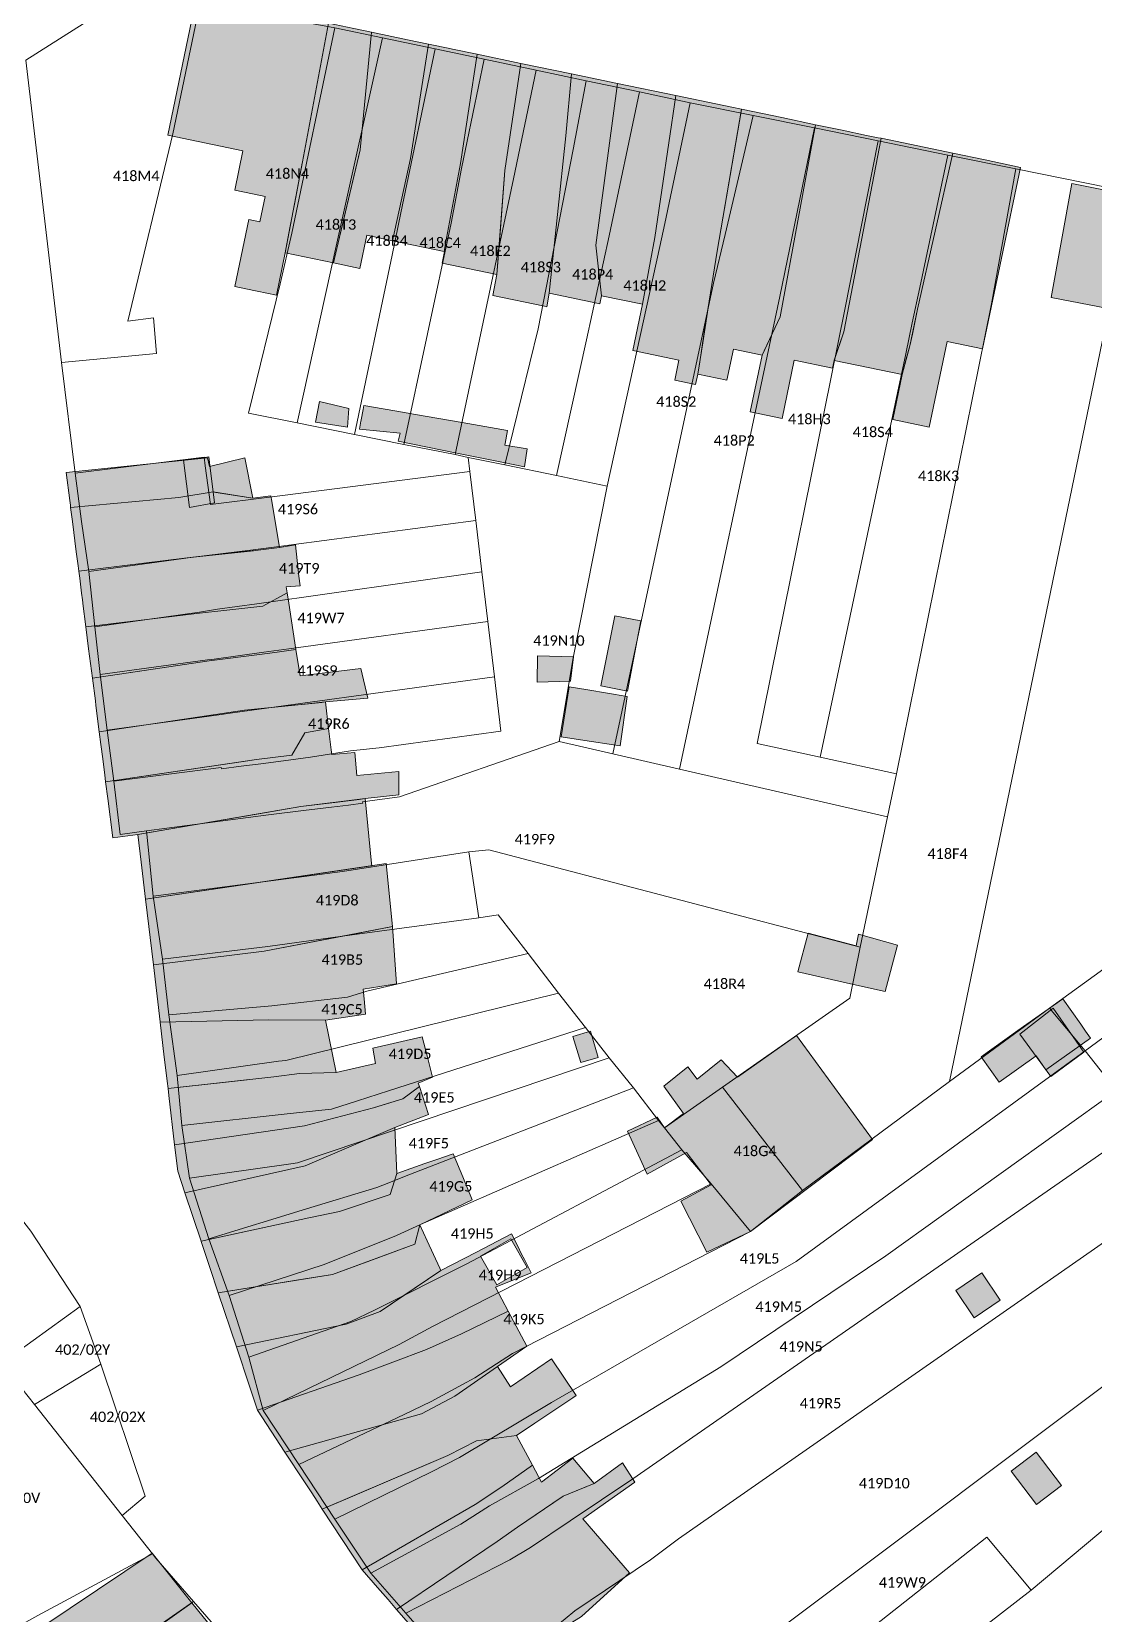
# Model space of a CAD drawing. Header units: metres. Extents: x 113120 to 240396, y 120329 to 242116.
# Drawn here: x 120415.9 to 120497.9, y 121474.9 to 121596.9 of the extents above; entities that cross this region are included whole.
import ezdxf

# ---------------------------------------------------------------- set-up
doc = ezdxf.new("R2010")
doc.units = ezdxf.units.M
doc.header["$LTSCALE"] = 3
for name, color, linetype, lineweight in [('Bpn_CaPa', 78, 'Continuous', 0), ('Bpn_ReBu', 4, 'Continuous', 0), ('Bpt_CaNu', 7, 'Continuous', 0), ('Hachure bâtiment', 11, 'Continuous', 0)]:
    doc.layers.add(name, color=color, linetype=linetype, lineweight=lineweight)
doc.styles.add('Legend', font='')
doc.styles.get('Legend').set_extended_font_data('Calibri')

msp = doc.modelspace()

# ---------------------------------------------------------------- hatches: boundary and pattern name
at = {"layer": 'Hachure bâtiment'}
h = msp.add_hatch(color=256, dxfattribs=at)
h.dxf.hatch_style = 1
h.paths.add_polyline_path([(120434.81, 121576.62), (120433.33, 121576.93), (120432.46, 121577.11), (120431.6, 121577.29), (120432.68, 121582.46), (120433.54, 121582.28), (120433.95, 121584.23), (120433.09, 121584.41), (120432.96, 121584.43), (120431.6, 121584.72), (120432.23, 121587.75), (120426.43, 121588.95), (120428.7, 121599.89), (120432.25, 121599.15), (120434.49, 121598.58), (120434.94, 121598.47), (120435.96, 121598.21), (120436.62, 121598.04), (120436.82, 121598), (120438.83, 121597.58), (120436.82, 121586.9), (120436.8, 121586.8), (120436.22, 121583.75), (120435.85, 121581.8), (120435.49, 121579.88)])
h = msp.add_hatch(color=256, dxfattribs=at)
h.dxf.hatch_style = 1
h.paths.add_polyline_path([(120439.22, 121579.1), (120435.49, 121579.88), (120436.82, 121586.9), (120438.83, 121597.58), (120440.79, 121597.17), (120442.14, 121596.89), (120441.27, 121587.82), (120439.56, 121580.64)])
h = msp.add_hatch(color=256, dxfattribs=at)
h.dxf.hatch_style = 1
h.paths.add_polyline_path([(120441.77, 121581.23), (120441.24, 121578.68), (120439.22, 121579.1), (120439.56, 121580.64), (120439.8, 121581.64), (120441.27, 121587.82), (120442.14, 121596.89), (120444.92, 121596.31), (120446.53, 121595.98), (120445.14, 121587.16), (120443.77, 121580.81)])
h = msp.add_hatch(color=256, dxfattribs=at)
h.dxf.hatch_style = 1
h.paths.add_polyline_path([(120447.75, 121579.98), (120443.77, 121580.81), (120445.14, 121587.16), (120446.53, 121595.98), (120448.19, 121595.63), (120448.38, 121595.59), (120450.28, 121595.2), (120449.01, 121586.77), (120447.93, 121581.02)])
h = msp.add_hatch(color=256, dxfattribs=at)
h.dxf.hatch_style = 1
h.paths.add_polyline_path([(120451.81, 121578.2), (120447.59, 121579.08), (120447.78, 121579.98), (120447.75, 121579.98), (120447.93, 121581.02), (120449.01, 121586.77), (120450.28, 121595.2), (120453.65, 121594.49), (120452.43, 121586.22)])
h = msp.add_hatch(color=256, dxfattribs=at)
h.dxf.hatch_style = 1
h.paths.add_polyline_path([(120455.47, 121575.75), (120451.5, 121576.58), (120451.81, 121578.2), (120452, 121580.72), (120452.43, 121586.22), (120453.65, 121594.49), (120457.57, 121593.68), (120457.12, 121588.9), (120455.83, 121576.76), (120455.65, 121575.71)])
h = msp.add_hatch(color=256, dxfattribs=at)
h.dxf.hatch_style = 1
h.paths.add_polyline_path([(120459.87, 121576.56), (120459.74, 121575.94), (120459.65, 121575.96), (120455.83, 121576.76), (120457.12, 121588.9), (120457.57, 121593.68), (120461.11, 121592.94), (120459.45, 121580.48)])
h = msp.add_hatch(color=256, dxfattribs=at)
h.dxf.hatch_style = 1
h.paths.add_polyline_path([(120459.87, 121576.56), (120459.45, 121580.48), (120461.11, 121592.94), (120465.6, 121592.01), (120463.98, 121581.07), (120463.65, 121579.27), (120463.04, 121575.91)])
h = msp.add_hatch(color=256, dxfattribs=at)
h.dxf.hatch_style = 1
h.paths.add_polyline_path([(120469.92, 121591.11), (120470.67, 121590.95), (120468.79, 121580.01), (120468.17, 121576.15), (120467.8, 121573.76), (120467.42, 121571.28), (120467.31, 121570.53), (120467.13, 121569.73), (120465.53, 121570.06), (120465.85, 121571.61), (120462.3, 121572.35), (120463.04, 121575.91), (120463.65, 121579.27), (120463.98, 121581.07), (120465.6, 121592.01)])
h = msp.add_hatch(color=256, dxfattribs=at)
h.dxf.hatch_style = 1
h.paths.add_polyline_path([(120476.38, 121589.76), (120473.66, 121574.95), (120472.26, 121571.99), (120470.05, 121572.45), (120469.55, 121570.06), (120467.31, 121570.53), (120467.68, 121572.94), (120468.17, 121576.15), (120468.79, 121580.01), (120470.67, 121590.94), (120470.67, 121590.95), (120473.77, 121590.31)])
h = msp.add_hatch(color=256, dxfattribs=at)
h.dxf.hatch_style = 1
h.paths.add_polyline_path([(120472.42, 121572.33), (120473.66, 121574.95), (120476.38, 121589.76), (120478.43, 121589.34), (120480.32, 121588.94), (120481.2, 121588.76), (120481.45, 121588.71), (120478.57, 121573.79), (120477.81, 121571.6), (120477.81, 121571.58), (120477.68, 121570.99), (120474.74, 121571.61), (120473.8, 121567.09), (120471.35, 121567.6), (120472.26, 121571.99), (120472.32, 121572.11)])
h = msp.add_hatch(color=256, dxfattribs=at)
h.dxf.hatch_style = 1
h.paths.add_polyline_path([(120483.05, 121570.49), (120477.81, 121571.58), (120478.57, 121573.79), (120481.45, 121588.71), (120486.96, 121587.56), (120484.25, 121575.54), (120483.66, 121572.71)])
h = msp.add_hatch(color=256, dxfattribs=at)
h.dxf.hatch_style = 1
h.paths.add_polyline_path([(120489.45, 121587.04), (120492.18, 121586.47), (120489.26, 121572.48), (120486.53, 121573.04), (120485.15, 121566.44), (120482.33, 121567.03), (120483.05, 121570.49), (120483.38, 121571.69), (120483.66, 121572.71), (120483.85, 121573.6), (120484.25, 121575.52), (120484.25, 121575.54), (120486.96, 121587.56)])
h = msp.add_hatch(color=256, dxfattribs=at)
h.dxf.hatch_style = 1
h.paths.add_polyline_path([(120500.77, 121584.3), (120498.94, 121575.58), (120494.54, 121576.43), (120496.14, 121585.22)])
h = msp.add_hatch(color=256, dxfattribs=at)
h.dxf.hatch_style = 1
h.paths.add_polyline_path([(120440.4, 121567.88), (120440.3, 121566.42), (120437.82, 121566.82), (120438.12, 121568.42)])
h = msp.add_hatch(color=256, dxfattribs=at)
h.dxf.hatch_style = 1
h.paths.add_polyline_path([(120452.19, 121563.73), (120451.29, 121563.91), (120448.72, 121564.43), (120444.2, 121565.34), (120444.34, 121565.97), (120441.22, 121566.28), (120441.33, 121566.9), (120441.34, 121566.96), (120441.35, 121566.99), (120441.49, 121567.8), (120441.54, 121568.09), (120444.69, 121567.55), (120445.39, 121567.42), (120449.12, 121566.78), (120452.62, 121566.18), (120452.44, 121565.17), (120452.42, 121565.05), (120454.15, 121564.76), (120453.93, 121563.38), (120453.19, 121563.53)])
h = msp.add_hatch(color=256, dxfattribs=at)
h.dxf.hatch_style = 1
h.paths.add_polyline_path([(120429.66, 121563.4), (120432.37, 121564.06), (120432.99, 121560.94), (120430.15, 121561.39), (120429.92, 121561.43), (120427.28, 121561.01), (120418.94, 121560.23), (120418.92, 121560.42), (120418.87, 121560.78), (120418.6, 121562.94), (120429.5, 121564.06)])
h = msp.add_hatch(color=256, dxfattribs=at)
h.dxf.hatch_style = 1
h.paths.add_polyline_path([(120429.64, 121563.7), (120430.04, 121560.6), (120428.1, 121560.24), (120427.64, 121563.88), (120429.27, 121564.09), (120429.61, 121564.14)])
h = msp.add_hatch(color=256, dxfattribs=at)
h.dxf.hatch_style = 1
h.paths.add_polyline_path([(120432.99, 121560.94), (120434.38, 121561.12), (120434.45, 121560.71), (120435.05, 121557.14), (120433.2, 121556.92), (120433.05, 121556.9), (120427.94, 121556.36), (120419.57, 121555.31), (120419.52, 121555.74), (120419.38, 121556.81), (120419.08, 121559.14), (120418.94, 121560.23), (120427.28, 121561.01), (120429.92, 121561.43)])
h = msp.add_hatch(color=256, dxfattribs=at)
h.dxf.hatch_style = 1
h.paths.add_polyline_path([(120436.55, 121554.93), (120436.63, 121554.19), (120435.56, 121554.12), (120435.63, 121553.65), (120433.75, 121552.62), (120430.76, 121552.29), (120428.88, 121552.08), (120420.12, 121551.02), (120419.89, 121552.84), (120419.88, 121552.88), (120419.85, 121553.12), (120419.79, 121553.62), (120419.64, 121554.78), (120419.57, 121555.31), (120427.94, 121556.36), (120429.91, 121556.57), (120433.2, 121556.92), (120435.05, 121557.14), (120436.28, 121557.34)])
h = msp.add_hatch(color=256, dxfattribs=at)
h.dxf.hatch_style = 1
h.paths.add_polyline_path([(120433.75, 121552.62), (120435.63, 121553.65), (120435.76, 121552.86), (120436.31, 121549.29), (120434.68, 121549.04), (120433.5, 121548.89), (120429.62, 121548.4), (120424.6, 121547.65), (120420.62, 121547.06), (120420.33, 121549.33), (120420.12, 121551.02), (120428.88, 121552.08), (120430.76, 121552.29)])
h = msp.add_hatch(color=256, dxfattribs=at)
h.dxf.hatch_style = 1
h.paths.add_polyline_path([(120462.92, 121551.48), (120461.87, 121546.07), (120459.82, 121546.47), (120460.9, 121551.88)])
h = msp.add_hatch(color=256, dxfattribs=at)
h.dxf.hatch_style = 1
h.paths.add_polyline_path([(120420.62, 121547.06), (120429.62, 121548.4), (120433.5, 121548.89), (120434.68, 121549.04), (120436.31, 121549.29), (120436.63, 121547.24), (120441.33, 121547.82), (120441.85, 121545.52), (120438.59, 121545.23), (120436.97, 121545.06), (120432.34, 121544.6), (120421.15, 121542.92), (120420.89, 121544.97), (120420.85, 121545.31)])
h = msp.add_hatch(color=256, dxfattribs=at)
h.dxf.hatch_style = 1
h.paths.add_polyline_path([(120457.72, 121548.72), (120457.49, 121546.83), (120454.92, 121546.77), (120454.94, 121548.78)])
h = msp.add_hatch(color=256, dxfattribs=at)
h.dxf.hatch_style = 1
h.paths.add_polyline_path([(120461.31, 121541.86), (120458.25, 121542.31), (120456.76, 121542.53), (120457.39, 121546.39), (120458.81, 121546.16), (120461.86, 121545.66)])
h = msp.add_hatch(color=256, dxfattribs=at)
h.dxf.hatch_style = 1
h.paths.add_polyline_path([(120438.59, 121545.23), (120438.83, 121543.18), (120436.99, 121542.86), (120436, 121541.12), (120433.27, 121540.79), (120421.64, 121539.06), (120421.57, 121539.6), (120421.5, 121540.21), (120421.42, 121540.85), (120421.27, 121541.96), (120421.15, 121542.92), (120432.34, 121544.6), (120438.31, 121545.2)])
h = msp.add_hatch(color=256, dxfattribs=at)
h.dxf.hatch_style = 1
h.paths.add_polyline_path([(120421.64, 121539.06), (120432.08, 121540.62), (120433.27, 121540.79), (120436, 121541.12), (120436.99, 121542.86), (120438.83, 121543.18), (120439.03, 121541.55), (120439.07, 121541.19), (120440.85, 121541.34), (120441.01, 121539.56), (120444.24, 121539.86), (120444.24, 121538.08), (120441.66, 121537.78), (120441.18, 121537.72), (120439.52, 121537.51), (120436.69, 121537.16), (120433.45, 121536.61), (120424.99, 121535.17), (120424.12, 121535.02), (120422.19, 121534.75), (120421.81, 121537.79)])
h = msp.add_hatch(color=256, dxfattribs=at)
h.dxf.hatch_style = 1
h.paths.add_polyline_path([(120442.15, 121532.77), (120442.16, 121532.6), (120424.72, 121530.01), (120424.38, 121532.88), (120424.12, 121535.02), (120436.69, 121537.16), (120441.66, 121537.78)])
h = msp.add_hatch(color=256, dxfattribs=at)
h.dxf.hatch_style = 1
h.paths.add_polyline_path([(120443.76, 121527.92), (120433.87, 121526.01), (120425.32, 121524.95), (120424.72, 121530.01), (120443.28, 121532.76)])
h = msp.add_hatch(color=256, dxfattribs=at)
h.dxf.hatch_style = 1
h.paths.add_polyline_path([(120425.84, 121520.53), (120425.84, 121520.56), (120425.32, 121524.95), (120433.87, 121526.01), (120441.14, 121527.41), (120443.76, 121527.92), (120444.06, 121523.5), (120441.51, 121523.09), (120441.57, 121522.33), (120441.67, 121521.15), (120438.6, 121520.69), (120434.22, 121520.7)])
h = msp.add_hatch(color=256, dxfattribs=at)
h.dxf.hatch_style = 1
h.paths.add_polyline_path([(120479.5, 121526.42), (120479.7, 121527.33), (120482.7, 121526.47), (120481.74, 121522.9), (120479.3, 121523.45), (120475.02, 121524.42), (120475.8, 121527.4)])
h = msp.add_hatch(color=256, dxfattribs=at)
h.dxf.hatch_style = 1
h.paths.add_polyline_path([(120491.99, 121519.88), (120495.44, 121522.33), (120496.83, 121520.38), (120497.2, 121519.85), (120497.59, 121519.3), (120494.15, 121516.85), (120493.38, 121517.93), (120490.53, 121515.9), (120489.14, 121517.86)])
h = msp.add_hatch(color=256, dxfattribs=at)
h.dxf.hatch_style = 1
h.paths.add_polyline_path([(120497.07, 121518.23), (120494.52, 121516.35), (120492.12, 121519.62), (120494.69, 121521.6)], flags=17)
h = msp.add_hatch(color=256, dxfattribs=at)
h.dxf.hatch_style = 1
h.paths.add_polyline_path([(120425.84, 121520.53), (120434.22, 121520.7), (120438.6, 121520.69), (120439.41, 121516.65), (120436.58, 121516.58), (120434.61, 121516.31), (120426.45, 121515.41), (120426.38, 121515.99), (120426.3, 121516.62), (120426.16, 121517.84)])
h = msp.add_hatch(color=256, dxfattribs=at)
h.dxf.hatch_style = 1
h.paths.add_polyline_path([(120446.46, 121517.83), (120446.84, 121516.3), (120445.75, 121515.82), (120445.84, 121515.56), (120444.56, 121514.63), (120443.03, 121514.15), (120442.3, 121513.92), (120436.98, 121512.53), (120426.96, 121511.07), (120426.51, 121514.88), (120426.45, 121515.41), (120430.93, 121515.9), (120434.61, 121516.31), (120436.58, 121516.58), (120439.41, 121516.65), (120442.46, 121517.35), (120442.25, 121518.53), (120446.06, 121519.41)])
h = msp.add_hatch(color=256, dxfattribs=at)
h.dxf.hatch_style = 1
h.paths.add_polyline_path([(120459.62, 121517.82), (120458.27, 121517.42), (120457.67, 121519.43), (120459.02, 121519.83)])
h = msp.add_hatch(color=256, dxfattribs=at)
h.dxf.hatch_style = 1
h.paths.add_polyline_path([(120480.76, 121511.47), (120471.37, 121504.38), (120468, 121502.78), (120466, 121506.73), (120468.34, 121507.98), (120466.42, 121510.48), (120463.39, 121508.8), (120461.89, 121512.13), (120464.17, 121513.2), (120464.74, 121512.37), (120466.2, 121513.5), (120464.69, 121515.6), (120466.54, 121517.08), (120467.24, 121516.13), (120469.1, 121517.62), (120470.37, 121516.28), (120474.92, 121519.5)])
h = msp.add_hatch(color=256, dxfattribs=at)
h.dxf.hatch_style = 1
h.paths.add_polyline_path([(120427.76, 121507.37), (120427.2, 121509.04), (120426.96, 121511.07), (120436.98, 121512.53), (120442.3, 121513.92), (120444.56, 121514.63), (120445.84, 121515.56), (120446.53, 121513.42), (120443.93, 121512.42), (120437.03, 121509.44)])
h = msp.add_hatch(color=256, dxfattribs=at)
h.dxf.hatch_style = 1
h.paths.add_polyline_path([(120443.93, 121512.42), (120444.1, 121508.87), (120443.59, 121507.23), (120439.68, 121505.93), (120437.32, 121505.45), (120429, 121503.64), (120427.76, 121507.37), (120437.03, 121509.44)])
h = msp.add_hatch(color=256, dxfattribs=at)
h.dxf.hatch_style = 1
h.paths.add_polyline_path([(120429, 121503.64), (120429.24, 121503.69), (120437.32, 121505.45), (120439.68, 121505.93), (120443.59, 121507.23), (120444.1, 121508.87), (120446.25, 121509.62), (120447.17, 121509.94), (120448.45, 121510.38), (120449.18, 121508.6), (120449.9, 121506.82), (120445.87, 121504.91), (120445.48, 121503.42), (120442, 121502.13), (120439.14, 121501.07), (120437, 121500.73), (120430.33, 121499.66), (120429.67, 121501.62), (120429.01, 121503.61)])
h = msp.add_hatch(color=256, dxfattribs=at)
h.dxf.hatch_style = 1
h.paths.add_polyline_path([(120445.48, 121503.42), (120445.87, 121504.91), (120446.44, 121503.66), (120447.41, 121501.55), (120447.49, 121501.37), (120444.41, 121499.3), (120442.8, 121498.21), (120440.19, 121497.24), (120431.72, 121495.49), (120430.33, 121499.66), (120439.14, 121501.07)])
h = msp.add_hatch(color=256, dxfattribs=at)
h.dxf.hatch_style = 1
h.paths.add_polyline_path([(120454.14, 121501.6), (120451.8, 121500.27), (120450.54, 121502.47), (120452.89, 121503.82)], flags=16)
h.paths.add_polyline_path([(120432.73, 121492.45), (120431.72, 121495.49), (120440.19, 121497.24), (120442.8, 121498.21), (120447.49, 121501.37), (120450.25, 121502.8), (120452.94, 121504.2), (120453.42, 121503.25), (120453.72, 121502.64), (120453.93, 121502.22), (120454.44, 121501.2), (120451.69, 121500.09), (120452.68, 121498.24), (120449.08, 121496.48), (120446.38, 121495.28), (120441.19, 121493.33), (120433.34, 121490.6), (120432.83, 121492.14)])
h = msp.add_hatch(color=256, dxfattribs=at)
h.dxf.hatch_style = 1
h.paths.add_polyline_path([(120490.62, 121499.1), (120488.62, 121497.73), (120487.19, 121499.83), (120489.2, 121501.2)])
h = msp.add_hatch(color=256, dxfattribs=at)
h.dxf.hatch_style = 1
h.paths.add_polyline_path([(120435.47, 121487.37), (120433.34, 121490.6), (120441.19, 121493.33), (120446.38, 121495.28), (120449.08, 121496.48), (120452.68, 121498.24), (120454.12, 121495.55), (120451.86, 121493.96), (120448.57, 121491.69), (120446, 121490.31)])
h = msp.add_hatch(color=256, dxfattribs=at)
h.dxf.hatch_style = 1
h.paths.add_polyline_path([(120438.35, 121482.96), (120437.95, 121483.58), (120437.53, 121484.22), (120436.3, 121486.09), (120436.08, 121486.43), (120435.46, 121487.37), (120446, 121490.31), (120448.57, 121491.69), (120451.86, 121493.96), (120452.87, 121492.41), (120456.02, 121494.56), (120457.91, 121491.73), (120457.66, 121491.56), (120454.73, 121489.59), (120453.33, 121488.65), (120450.23, 121488.25), (120448.03, 121487.1), (120440.33, 121483.81)])
h = msp.add_hatch(color=256, dxfattribs=at)
h.dxf.hatch_style = 1
h.paths.add_polyline_path([(120441.42, 121478.29), (120438.35, 121482.96), (120448.03, 121487.1), (120450.23, 121488.25), (120453.33, 121488.65), (120454.56, 121486.35), (120452.19, 121484.69), (120450.13, 121483.32)])
h = msp.add_hatch(color=256, dxfattribs=at)
h.dxf.hatch_style = 1
h.paths.add_polyline_path([(120495.34, 121484.78), (120493.42, 121483.32), (120491.47, 121485.9), (120493.39, 121487.37)])
h = msp.add_hatch(color=256, dxfattribs=at)
h.dxf.hatch_style = 1
h.paths.add_polyline_path([(120455.25, 121485.05), (120457.67, 121486.9), (120459.32, 121484.94), (120456.93, 121483.96), (120456.13, 121483.42), (120453.41, 121481.57), (120451.82, 121480.48), (120444.07, 121475.24), (120443.42, 121475.99), (120442.61, 121476.92), (120441.42, 121478.29), (120450.13, 121483.32), (120452.19, 121484.69), (120454.56, 121486.35)])
h = msp.add_hatch(color=256, dxfattribs=at)
h.dxf.hatch_style = 1
h.paths.add_polyline_path([(120449.6, 121468.88), (120449.31, 121469.21), (120448.39, 121470.28), (120446.49, 121472.46), (120445.72, 121473.34), (120444.07, 121475.24), (120451.82, 121480.48), (120453.41, 121481.57), (120456.93, 121483.96), (120458.49, 121484.6), (120459.32, 121484.94), (120461.49, 121486.55), (120462.45, 121485.04), (120458.43, 121482.23), (120462.04, 121478.06), (120458.34, 121474.68), (120456.42, 121473.5), (120449.84, 121468.61)])
h = msp.add_hatch(color=256, dxfattribs=at)
h.dxf.hatch_style = 1
h.paths.add_polyline_path([(120428.29, 121475.75), (120420.45, 121470.15), (120419.45, 121469.57), (120419.19, 121469.99), (120418.05, 121471.8), (120416.79, 121473.92), (120425.22, 121479.57)])
h = msp.add_hatch(color=256, dxfattribs=at)
h.dxf.hatch_style = 1
h.paths.add_polyline_path([(120431.57, 121471.68), (120423.1, 121465.92), (120421.78, 121468.03), (120420.45, 121470.15), (120428.29, 121475.75)])

# ---------------------------------------------------------------- linework, layer by layer
at = {"layer": 'Bpn_CaPa'}
for points in [[(120428.92, 121599.15), (120426.82, 121589.06), (120423.36, 121574.6), (120425.32, 121574.87), (120425.56, 121572.11), (120418.25, 121571.41), (120415.48, 121594.75), (120423.57, 121599.88), (120428.92, 121599.15)], [(120428.92, 121599.15), (120434.59, 121598.11), (120439.32, 121597.22), (120435.99, 121581.39), (120435.11, 121577.48), (120432.65, 121567.51), (120436.4, 121566.76), (120440.84, 121565.87), (120444.63, 121565.1), (120448.59, 121564.31), (120449.6, 121564.1), (120449.73, 121563.02), (120434.27, 121561.02), (120429.73, 121560.46), (120429.32, 121563.44), (120429.23, 121564.11), (120419.29, 121562.89), (120418.25, 121571.41), (120425.56, 121572.11), (120425.32, 121574.87), (120423.36, 121574.6), (120426.82, 121589.06), (120428.92, 121599.15)], [(120443, 121596.45), (120439.48, 121580.61), (120436.4, 121566.76), (120432.65, 121567.51), (120435.11, 121577.48), (120435.99, 121581.39), (120439.32, 121597.22), (120443, 121596.45)], [(120447.05, 121595.61), (120444.41, 121582.95), (120443.73, 121579.7), (120440.84, 121565.87), (120436.4, 121566.76), (120439.48, 121580.61), (120443, 121596.45), (120447.05, 121595.61)], [(120447.05, 121595.61), (120450.84, 121594.82), (120449.08, 121586.37), (120448.28, 121582.17), (120444.63, 121565.1), (120440.84, 121565.87), (120443.73, 121579.7), (120444.41, 121582.95), (120447.05, 121595.61)], [(120450.84, 121594.82), (120454.84, 121593.97), (120453.1, 121585.58), (120448.59, 121564.31), (120444.63, 121565.1), (120448.28, 121582.17), (120449.08, 121586.37), (120450.84, 121594.82)], [(120454.84, 121593.97), (120458.7, 121593.15), (120457.68, 121587.86), (120455, 121574.01), (120452.41, 121563.52), (120449.6, 121564.1), (120448.59, 121564.31), (120453.1, 121585.58), (120454.84, 121593.97)], [(120462.8, 121592.29), (120460.47, 121581.19), (120458.72, 121573.17), (120456.41, 121562.69), (120452.41, 121563.52), (120455, 121574.01), (120457.68, 121587.86), (120458.7, 121593.15), (120462.8, 121592.29)], [(120460.31, 121561.88), (120456.41, 121562.69), (120458.72, 121573.17), (120460.47, 121581.19), (120462.8, 121592.29), (120466.71, 121591.46), (120464.75, 121582.14), (120464.37, 121580.37), (120460.31, 121561.88)], [(120460.31, 121561.88), (120464.37, 121580.37), (120464.75, 121582.14), (120466.71, 121591.46), (120471.58, 121590.47), (120469.4, 121581.29), (120468.51, 121577.54), (120460.75, 121541.23), (120456.6, 121542.18), (120457.69, 121548.63), (120460.31, 121561.88)], [(120476.29, 121589.51), (120473.63, 121576.5), (120465.89, 121540.05), (120460.75, 121541.23), (120468.51, 121577.54), (120469.4, 121581.29), (120471.58, 121590.47), (120476.29, 121589.51)], [(120481.92, 121536.38), (120465.89, 121540.05), (120473.63, 121576.5), (120476.29, 121589.51), (120481.2, 121588.51), (120478.63, 121575.5), (120471.89, 121542.02), (120476.74, 121540.97), (120482.61, 121539.7), (120481.92, 121536.38)], [(120486.59, 121587.42), (120484.42, 121577.19), (120483.84, 121574.47), (120483.34, 121572.08), (120482.7, 121569.09), (120476.74, 121540.97), (120471.89, 121542.02), (120478.63, 121575.5), (120481.2, 121588.51), (120486.59, 121587.42)], [(120486.59, 121587.42), (120491.83, 121586.35), (120489.95, 121575.95), (120482.61, 121539.7), (120476.74, 121540.97), (120482.7, 121569.09), (120483.34, 121572.08), (120483.84, 121574.47), (120484.42, 121577.19), (120486.59, 121587.42)], [(120500.81, 121584.53), (120500.73, 121584.12), (120498.48, 121573.02), (120486.72, 121515.95), (120475.38, 121507.55), (120469.21, 121515.51), (120479.02, 121522.38), (120479.83, 121526.31), (120481.92, 121536.38), (120482.61, 121539.7), (120489.95, 121575.95), (120491.83, 121586.35), (120500.81, 121584.53)], [(120500.81, 121584.53), (120509.54, 121582.75), (120509.45, 121582.34), (120507.54, 121573.78), (120506.98, 121571.13), (120502.57, 121548.78), (120507.04, 121543.23), (120507.72, 121543.72), (120521.54, 121553.72), (120524.37, 121550.48), (120528.22, 121546.08), (120494.42, 121521.6), (120486.72, 121515.95), (120498.48, 121573.02), (120500.73, 121584.12), (120500.81, 121584.53)], [(120539.16, 121576.73), (120539.09, 121576.32), (120537.25, 121567.09), (120532.62, 121544.43), (120497.18, 121518.33), (120494.42, 121521.6), (120528.22, 121546.08), (120532.55, 121567.98), (120534.45, 121577.27), (120534.57, 121577.66), (120539.16, 121576.73)], [(120539.16, 121576.73), (120543.8, 121575.78), (120543.73, 121575.39), (120541.96, 121566.23), (120540.74, 121559.96), (120539.77, 121554.93), (120539.62, 121554.4), (120537.5, 121542.97), (120499.86, 121514.91), (120499.58, 121515.27), (120497.18, 121518.33), (120532.62, 121544.43), (120537.25, 121567.09), (120539.09, 121576.32), (120539.16, 121576.73)], [(120420.34, 121555.29), (120419.79, 121559.14), (120419.29, 121562.89), (120429.23, 121564.11), (120429.32, 121563.44), (120429.73, 121560.46), (120434.27, 121561.02), (120449.73, 121563.02), (120450.18, 121559.24), (120436.15, 121557.38), (120434.61, 121557.18), (120432.81, 121556.94), (120428.4, 121556.39), (120420.34, 121555.29)], [(120450.65, 121555.28), (120450.18, 121559.24), (120449.73, 121563.02), (120449.6, 121564.1), (120452.41, 121563.52), (120456.41, 121562.69), (120460.31, 121561.88), (120457.69, 121548.63), (120456.6, 121542.18), (120444.31, 121537.91), (120441.45, 121537.53), (120441.47, 121537.42), (120440.37, 121537.28), (120439.06, 121537.12), (120436.89, 121536.86), (120434.21, 121536.52), (120424.78, 121535.29), (120422.77, 121535.02), (120422.27, 121539.12), (120430.56, 121540.17), (120430.58, 121540.08), (120432.08, 121540.27), (120433.6, 121540.47), (120435.35, 121540.7), (120437.43, 121540.97), (120440.52, 121541.47), (120442.74, 121541.69), (120452.12, 121542.97), (120451.62, 121547.18), (120451.11, 121551.45), (120450.65, 121555.28)], [(120420.34, 121555.29), (120428.4, 121556.39), (120432.81, 121556.94), (120434.61, 121557.18), (120436.15, 121557.38), (120450.18, 121559.24), (120450.65, 121555.28), (120433.29, 121552.79), (120430.26, 121552.4), (120428.89, 121552.17), (120420.81, 121551.04), (120420.34, 121555.29)], [(120451.11, 121551.45), (120435.76, 121549.34), (120433.85, 121549.08), (120429.83, 121548.5), (120429.49, 121548.48), (120421.21, 121547.34), (120420.81, 121551.04), (120428.89, 121552.17), (120430.26, 121552.4), (120433.29, 121552.79), (120450.65, 121555.28), (120451.11, 121551.45)], [(120451.11, 121551.45), (120451.62, 121547.18), (120431.42, 121544.39), (120430.38, 121544.25), (120421.77, 121543.06), (120421.21, 121547.34), (120429.49, 121548.48), (120429.83, 121548.5), (120433.85, 121549.08), (120435.76, 121549.34), (120451.11, 121551.45)], [(120422.27, 121539.12), (120421.77, 121543.06), (120430.38, 121544.25), (120431.42, 121544.39), (120451.62, 121547.18), (120452.12, 121542.97), (120442.74, 121541.69), (120440.52, 121541.47), (120437.43, 121540.97), (120435.35, 121540.7), (120433.6, 121540.47), (120432.08, 121540.27), (120430.58, 121540.08), (120430.56, 121540.17), (120422.27, 121539.12)], [(120424.78, 121535.29), (120434.21, 121536.52), (120436.89, 121536.86), (120439.06, 121537.12), (120440.37, 121537.28), (120441.47, 121537.42), (120441.45, 121537.53), (120444.31, 121537.91), (120456.6, 121542.18), (120460.75, 121541.23), (120465.89, 121540.05), (120481.92, 121536.38), (120479.83, 121526.31), (120451.2, 121533.82), (120449.64, 121533.67), (120439.91, 121532.16), (120425.3, 121530.26), (120424.78, 121535.29)], [(120425.3, 121530.26), (120439.91, 121532.16), (120449.64, 121533.67), (120450.43, 121528.59), (120440.65, 121527.26), (120434.14, 121526.37), (120426.02, 121525.38), (120425.3, 121530.26)], [(120456.57, 121522.78), (120454.22, 121525.82), (120451.9, 121528.8), (120450.43, 121528.59), (120449.64, 121533.67), (120451.2, 121533.82), (120479.83, 121526.31), (120479.02, 121522.38), (120469.21, 121515.51), (120464.74, 121512.37), (120464.28, 121512.95), (120462.34, 121515.48), (120460.47, 121517.77), (120458.64, 121520.13), (120456.57, 121522.78)], [(120426.52, 121521.11), (120426.02, 121525.38), (120434.14, 121526.37), (120440.65, 121527.26), (120450.43, 121528.59), (120451.9, 121528.8), (120454.22, 121525.82), (120441.79, 121522.92), (120440.29, 121522.46), (120434.46, 121521.79), (120426.52, 121521.11)], [(120456.57, 121522.78), (120435.54, 121517.58), (120434.98, 121517.52), (120427.15, 121516.42), (120426.52, 121521.11), (120434.46, 121521.79), (120440.29, 121522.46), (120441.79, 121522.92), (120454.22, 121525.82), (120456.57, 121522.78)], [(120456.57, 121522.78), (120458.64, 121520.13), (120443.46, 121515.24), (120441.06, 121514.47), (120439.05, 121513.82), (120435.86, 121513.48), (120427.52, 121512.57), (120427.15, 121516.42), (120434.98, 121517.52), (120435.54, 121517.58), (120456.57, 121522.78)], [(120471.37, 121504.38), (120475.38, 121507.55), (120486.72, 121515.95), (120494.42, 121521.6), (120497.18, 121518.33), (120474.89, 121502.08), (120456.03, 121491.2), (120448.92, 121486.95), (120446.77, 121485.84), (120439.32, 121482.19), (120436.53, 121486.4), (120444.65, 121490.27), (120446.73, 121491.26), (120449.17, 121492.59), (120450.12, 121493.11), (120453.02, 121494.97), (120471.37, 121504.38)], [(120428.12, 121508.5), (120427.52, 121512.57), (120435.86, 121513.48), (120439.05, 121513.82), (120441.06, 121514.47), (120443.46, 121515.24), (120458.64, 121520.13), (120460.47, 121517.77), (120436.44, 121509.68), (120435.92, 121509.61), (120428.12, 121508.5)], [(120429.6, 121503.82), (120428.12, 121508.5), (120435.92, 121509.61), (120436.44, 121509.68), (120460.47, 121517.77), (120462.34, 121515.48), (120444.69, 121508.62), (120443.47, 121508.14), (120442.56, 121507.79), (120437.14, 121506.13), (120429.6, 121503.82)], [(120442.1, 121478.02), (120439.32, 121482.19), (120446.77, 121485.84), (120448.92, 121486.95), (120456.03, 121491.2), (120474.89, 121502.08), (120497.18, 121518.33), (120499.58, 121515.27), (120481.79, 121502.5), (120469.08, 121493.95), (120455.02, 121485.32), (120451.25, 121483.23), (120449.04, 121481.81), (120442.1, 121478.02)], [(120462.34, 121515.48), (120464.28, 121512.95), (120445.91, 121504.92), (120444.07, 121504.08), (120438.5, 121501.83), (120431.17, 121499.44), (120429.6, 121503.82), (120437.14, 121506.13), (120442.56, 121507.79), (120443.47, 121508.14), (120444.69, 121508.62), (120462.34, 121515.48)], [(120442.1, 121478.02), (120449.04, 121481.81), (120451.25, 121483.23), (120455.02, 121485.32), (120469.08, 121493.95), (120481.79, 121502.5), (120499.58, 121515.27), (120499.86, 121514.91), (120501.63, 121512.65), (120462.29, 121485.3), (120457.46, 121482.06), (120454.41, 121480.01), (120452.81, 121479.05), (120444.78, 121474.94), (120442.1, 121478.02)], [(120471.37, 121504.38), (120468.33, 121508.05), (120466.06, 121510.68), (120464.74, 121512.37), (120469.21, 121515.51), (120475.38, 121507.55), (120471.37, 121504.38)], [(120402.05, 121508.88), (120405.14, 121510.85), (120408, 121507.07), (120409.7, 121508.37), (120408.53, 121511.44), (120407.67, 121513.6), (120413.12, 121514.12), (120413.39, 121512.05), (120414.1, 121506.7), (120415.87, 121504.4), (120419.67, 121498.6), (120413.63, 121494.23), (120409.54, 121499.4), (120409.08, 121499.91), (120402.05, 121508.88)], [(120432.67, 121494.68), (120431.17, 121499.44), (120438.5, 121501.83), (120444.07, 121504.08), (120445.91, 121504.92), (120464.28, 121512.95), (120464.74, 121512.37), (120466.06, 121510.68), (120449.49, 121501.9), (120442.37, 121498.32), (120440.56, 121497.44), (120432.67, 121494.68)], [(120503.04, 121510.86), (120505.19, 121508.13), (120465.81, 121480.67), (120463.65, 121479.06), (120457.82, 121475.12), (120457.08, 121474.51), (120450.13, 121468.8), (120447.04, 121472.35), (120444.78, 121474.94), (120452.81, 121479.05), (120454.41, 121480.01), (120457.46, 121482.06), (120462.29, 121485.3), (120501.63, 121512.65), (120503.04, 121510.86)], [(120433.8, 121490.57), (120432.67, 121494.68), (120440.56, 121497.44), (120442.37, 121498.32), (120449.49, 121501.9), (120466.06, 121510.68), (120468.33, 121508.05), (120446.85, 121497.05), (120444.28, 121495.67), (120433.8, 121490.57)], [(120433.8, 121490.57), (120444.28, 121495.67), (120446.85, 121497.05), (120468.33, 121508.05), (120471.37, 121504.38), (120453.02, 121494.97), (120450.12, 121493.11), (120449.17, 121492.59), (120446.73, 121491.26), (120444.65, 121490.27), (120436.53, 121486.4), (120433.8, 121490.57)], [(120507.86, 121504.83), (120515.71, 121495.57), (120508.82, 121489.95), (120503.57, 121496.2), (120471.47, 121472.12), (120464.22, 121466.68), (120456.72, 121460.99), (120450.13, 121468.8), (120457.08, 121474.51), (120457.82, 121475.12), (120463.65, 121479.06), (120465.81, 121480.67), (120505.19, 121508.13), (120505.81, 121507.36), (120507.86, 121504.83)], [(120515.71, 121495.57), (120532.32, 121508.87), (120536.57, 121502.95), (120482.74, 121460.93), (120474.89, 121454.89), (120474.35, 121454.48), (120467.34, 121449.09), (120463.29, 121453.83), (120467.89, 121457.17), (120470.36, 121459.16), (120493, 121476.72), (120508.82, 121489.95), (120515.71, 121495.57)], [(120413.63, 121494.23), (120419.67, 121498.6), (120421.27, 121494.14), (120416.15, 121491.05), (120414.19, 121493.52), (120413.63, 121494.23)], [(120508.82, 121489.95), (120493, 121476.72), (120489.6, 121480.82), (120471.12, 121466.22), (120470.75, 121465.93), (120466.91, 121462.9), (120464.64, 121461.23), (120459.55, 121457.63), (120456.72, 121460.99), (120464.22, 121466.68), (120471.47, 121472.12), (120503.57, 121496.2), (120508.82, 121489.95)], [(120414.19, 121493.52), (120416.15, 121491.05), (120422.91, 121482.49), (120425.26, 121479.51), (120416.42, 121474.77), (120413.34, 121473.07), (120402.75, 121487.15), (120414.19, 121493.52)], [(120422.91, 121482.49), (120416.15, 121491.05), (120421.27, 121494.14), (120424.69, 121483.98), (120422.91, 121482.49)], [(120463.29, 121453.83), (120461.51, 121452.44), (120458.09, 121456.51), (120459.55, 121457.63), (120464.64, 121461.23), (120466.91, 121462.9), (120470.75, 121465.93), (120471.12, 121466.22), (120489.6, 121480.82), (120493, 121476.72), (120470.36, 121459.16), (120467.89, 121457.17), (120463.29, 121453.83)], [(120412.21, 121466.6), (120350.11, 121435.35), (120347.56, 121439.87), (120408.18, 121470.4), (120413.34, 121473.07), (120416.42, 121474.77), (120425.26, 121479.51), (120425.52, 121479.18), (120428.42, 121475.84), (120419.45, 121469.57), (120412.21, 121466.6)], [(120428.42, 121475.84), (120431.83, 121471.92), (120431.55, 121471.7), (120423.29, 121466.05), (120419.38, 121464.59), (120414.45, 121462.72), (120408.69, 121459.83), (120400.99, 121455.9), (120352.4, 121431.83), (120350.11, 121435.35), (120412.21, 121466.6), (120419.45, 121469.57), (120428.42, 121475.84)]]:
    msp.add_lwpolyline(points, close=True, dxfattribs=at)
at = {"layer": 'Bpn_ReBu'}
msp.add_lwpolyline([(120438.83, 121597.58), (120436.82, 121586.9), (120436.8, 121586.8), (120436.22, 121583.75), (120435.85, 121581.8), (120435.49, 121579.88), (120434.81, 121576.62), (120434.81, 121576.62), (120433.33, 121576.93), (120432.46, 121577.11), (120431.6, 121577.29), (120432.68, 121582.46), (120433.54, 121582.28), (120433.95, 121584.23), (120433.09, 121584.41), (120432.96, 121584.43), (120431.6, 121584.72), (120432.23, 121587.75), (120426.43, 121588.95), (120428.7, 121599.89)], dxfattribs=at)
for points in [[(120439.22, 121579.1), (120435.49, 121579.88), (120436.82, 121586.9), (120438.83, 121597.58), (120440.79, 121597.17), (120442.14, 121596.89), (120441.27, 121587.82), (120439.56, 121580.64), (120439.22, 121579.1)], [(120441.77, 121581.23), (120441.24, 121578.68), (120439.22, 121579.1), (120439.56, 121580.64), (120439.8, 121581.64), (120441.27, 121587.82), (120442.14, 121596.89), (120444.92, 121596.31), (120446.53, 121595.98), (120445.14, 121587.16), (120443.77, 121580.81), (120441.77, 121581.23)], [(120447.75, 121579.98), (120443.77, 121580.81), (120445.14, 121587.16), (120446.53, 121595.98), (120448.19, 121595.63), (120448.38, 121595.59), (120450.28, 121595.2), (120449.01, 121586.77), (120447.93, 121581.02), (120447.75, 121579.98)], [(120451.81, 121578.2), (120447.59, 121579.08), (120447.78, 121579.98), (120447.75, 121579.98), (120447.93, 121581.02), (120449.01, 121586.77), (120450.28, 121595.2), (120453.65, 121594.49), (120452.43, 121586.22), (120451.81, 121578.2)], [(120455.47, 121575.75), (120451.5, 121576.58), (120451.81, 121578.2), (120452, 121580.72), (120452.43, 121586.22), (120453.65, 121594.49), (120457.57, 121593.68), (120457.12, 121588.9), (120455.83, 121576.76), (120455.65, 121575.71), (120455.47, 121575.75)], [(120459.87, 121576.56), (120459.74, 121575.94), (120459.65, 121575.96), (120455.83, 121576.76), (120457.12, 121588.9), (120457.57, 121593.68), (120461.11, 121592.94), (120459.45, 121580.48), (120459.87, 121576.56)], [(120459.87, 121576.56), (120459.45, 121580.48), (120461.11, 121592.94), (120465.6, 121592.01), (120463.98, 121581.07), (120463.65, 121579.27), (120463.04, 121575.91), (120459.87, 121576.56)], [(120469.92, 121591.11), (120470.67, 121590.95), (120468.79, 121580.01), (120468.17, 121576.15), (120467.8, 121573.76), (120467.42, 121571.28), (120467.31, 121570.53), (120467.13, 121569.73), (120465.53, 121570.06), (120465.85, 121571.61), (120462.3, 121572.35), (120463.04, 121575.91), (120463.65, 121579.27), (120463.98, 121581.07), (120465.6, 121592.01), (120469.92, 121591.11)], [(120476.38, 121589.76), (120473.66, 121574.95), (120472.26, 121571.99), (120470.05, 121572.45), (120469.55, 121570.06), (120467.31, 121570.53), (120467.68, 121572.94), (120468.17, 121576.15), (120468.79, 121580.01), (120470.67, 121590.94), (120470.67, 121590.95), (120473.77, 121590.31), (120476.38, 121589.76)], [(120472.42, 121572.33), (120473.66, 121574.95), (120476.38, 121589.76), (120478.43, 121589.34), (120480.32, 121588.94), (120481.2, 121588.76), (120481.45, 121588.71), (120478.57, 121573.79), (120477.81, 121571.6), (120477.81, 121571.58), (120477.68, 121570.99), (120474.74, 121571.61), (120473.8, 121567.09), (120471.35, 121567.6), (120472.26, 121571.99), (120472.32, 121572.11), (120472.42, 121572.33)], [(120483.05, 121570.49), (120477.81, 121571.58), (120478.57, 121573.79), (120481.45, 121588.71), (120486.96, 121587.56), (120484.25, 121575.54), (120483.66, 121572.71), (120483.05, 121570.49)], [(120489.45, 121587.04), (120492.18, 121586.47), (120489.26, 121572.48), (120486.53, 121573.04), (120485.15, 121566.44), (120482.33, 121567.03), (120483.05, 121570.49), (120483.38, 121571.69), (120483.66, 121572.71), (120483.85, 121573.6), (120484.25, 121575.52), (120484.25, 121575.54), (120486.96, 121587.56), (120489.45, 121587.04)], [(120500.77, 121584.3), (120498.94, 121575.58), (120494.54, 121576.43), (120496.14, 121585.22), (120500.77, 121584.3)], [(120440.4, 121567.88), (120440.3, 121566.42), (120437.82, 121566.82), (120438.12, 121568.42), (120440.4, 121567.88)], [(120452.19, 121563.73), (120451.29, 121563.91), (120448.72, 121564.43), (120444.2, 121565.34), (120444.34, 121565.97), (120441.22, 121566.28), (120441.33, 121566.9), (120441.34, 121566.96), (120441.35, 121566.99), (120441.49, 121567.8), (120441.54, 121568.09), (120444.69, 121567.55), (120445.39, 121567.42), (120449.12, 121566.78), (120452.62, 121566.18), (120452.44, 121565.17), (120452.42, 121565.05), (120454.15, 121564.76), (120453.93, 121563.38), (120453.19, 121563.53), (120452.19, 121563.73)], [(120429.66, 121563.4), (120432.37, 121564.06), (120432.99, 121560.94), (120430.15, 121561.39), (120429.92, 121561.43), (120427.28, 121561.01), (120418.94, 121560.23), (120418.92, 121560.42), (120418.87, 121560.78), (120418.6, 121562.94), (120429.5, 121564.06), (120429.66, 121563.4)], [(120429.64, 121563.7), (120430.04, 121560.6), (120428.1, 121560.24), (120427.64, 121563.88), (120429.27, 121564.09), (120429.61, 121564.14), (120429.64, 121563.7)], [(120432.99, 121560.94), (120434.38, 121561.12), (120434.45, 121560.71), (120435.05, 121557.14), (120433.2, 121556.92), (120433.05, 121556.9), (120427.94, 121556.36), (120419.57, 121555.31), (120419.52, 121555.74), (120419.38, 121556.81), (120419.08, 121559.14), (120418.94, 121560.23), (120427.28, 121561.01), (120429.92, 121561.43), (120432.99, 121560.94)], [(120436.55, 121554.93), (120436.63, 121554.19), (120435.56, 121554.12), (120435.63, 121553.65), (120433.75, 121552.62), (120430.76, 121552.29), (120428.88, 121552.08), (120420.12, 121551.02), (120419.89, 121552.84), (120419.88, 121552.88), (120419.85, 121553.12), (120419.79, 121553.62), (120419.64, 121554.78), (120419.57, 121555.31), (120427.94, 121556.36), (120429.91, 121556.57), (120433.2, 121556.92), (120435.05, 121557.14), (120436.28, 121557.34), (120436.55, 121554.93)], [(120433.75, 121552.62), (120435.63, 121553.65), (120435.76, 121552.86), (120436.31, 121549.29), (120434.68, 121549.04), (120433.5, 121548.89), (120429.62, 121548.4), (120424.6, 121547.65), (120420.62, 121547.06), (120420.33, 121549.33), (120420.12, 121551.02), (120428.88, 121552.08), (120430.76, 121552.29), (120433.75, 121552.62)], [(120462.92, 121551.48), (120461.87, 121546.07), (120459.82, 121546.47), (120460.9, 121551.88), (120462.92, 121551.48)], [(120420.62, 121547.06), (120429.62, 121548.4), (120433.5, 121548.89), (120434.68, 121549.04), (120436.31, 121549.29), (120436.63, 121547.24), (120441.33, 121547.82), (120441.85, 121545.52), (120438.59, 121545.23), (120436.97, 121545.06), (120432.34, 121544.6), (120421.15, 121542.92), (120420.89, 121544.97), (120420.85, 121545.31), (120420.62, 121547.06)], [(120457.72, 121548.72), (120457.49, 121546.83), (120454.92, 121546.77), (120454.94, 121548.78), (120457.72, 121548.72)], [(120461.31, 121541.86), (120458.25, 121542.31), (120456.76, 121542.53), (120457.39, 121546.39), (120458.81, 121546.16), (120461.86, 121545.66), (120461.31, 121541.86)], [(120438.59, 121545.23), (120438.83, 121543.18), (120436.99, 121542.86), (120436, 121541.12), (120433.27, 121540.79), (120421.64, 121539.06), (120421.57, 121539.6), (120421.5, 121540.21), (120421.42, 121540.85), (120421.27, 121541.96), (120421.15, 121542.92), (120432.34, 121544.6), (120438.31, 121545.2), (120438.59, 121545.23)], [(120421.64, 121539.06), (120432.08, 121540.62), (120433.27, 121540.79), (120436, 121541.12), (120436.99, 121542.86), (120438.83, 121543.18), (120439.03, 121541.55), (120439.07, 121541.19), (120440.85, 121541.34), (120441.01, 121539.56), (120444.24, 121539.86), (120444.24, 121538.08), (120441.66, 121537.78), (120441.18, 121537.72), (120439.52, 121537.51), (120436.69, 121537.16), (120433.45, 121536.61), (120424.99, 121535.17), (120424.12, 121535.02), (120422.19, 121534.75), (120421.81, 121537.79), (120421.64, 121539.06)], [(120442.15, 121532.77), (120442.16, 121532.6), (120424.72, 121530.01), (120424.38, 121532.88), (120424.12, 121535.02), (120436.69, 121537.16), (120441.66, 121537.78), (120442.15, 121532.77)], [(120443.76, 121527.92), (120433.87, 121526.01), (120425.32, 121524.95), (120424.72, 121530.01), (120443.28, 121532.76), (120443.76, 121527.92)], [(120425.84, 121520.53), (120425.84, 121520.56), (120425.32, 121524.95), (120433.87, 121526.01), (120441.14, 121527.41), (120443.76, 121527.92), (120444.06, 121523.5), (120441.51, 121523.09), (120441.57, 121522.33), (120441.67, 121521.15), (120438.6, 121520.69), (120434.22, 121520.7), (120425.84, 121520.53)], [(120479.5, 121526.42), (120479.7, 121527.33), (120482.7, 121526.47), (120481.74, 121522.9), (120479.3, 121523.45), (120475.02, 121524.42), (120475.8, 121527.4), (120479.5, 121526.42)], [(120491.99, 121519.88), (120495.44, 121522.33), (120496.83, 121520.38), (120497.2, 121519.85), (120497.59, 121519.3), (120494.15, 121516.85), (120493.38, 121517.93), (120490.53, 121515.9), (120489.14, 121517.86), (120491.99, 121519.88)], [(120497.07, 121518.23), (120494.52, 121516.35), (120492.12, 121519.62), (120494.69, 121521.6), (120497.07, 121518.23)], [(120425.84, 121520.53), (120434.22, 121520.7), (120438.6, 121520.69), (120439.41, 121516.65), (120436.58, 121516.58), (120434.61, 121516.31), (120426.45, 121515.41), (120426.38, 121515.99), (120426.3, 121516.62), (120426.16, 121517.84), (120425.84, 121520.53)], [(120446.46, 121517.83), (120446.84, 121516.3), (120445.75, 121515.82), (120445.84, 121515.56), (120444.56, 121514.63), (120443.03, 121514.15), (120442.3, 121513.92), (120436.98, 121512.53), (120426.96, 121511.07), (120426.51, 121514.88), (120426.45, 121515.41), (120430.93, 121515.9), (120434.61, 121516.31), (120436.58, 121516.58), (120439.41, 121516.65), (120442.46, 121517.35), (120442.25, 121518.53), (120446.06, 121519.41), (120446.46, 121517.83)], [(120459.62, 121517.82), (120458.27, 121517.42), (120457.67, 121519.43), (120459.02, 121519.83), (120459.62, 121517.82)], [(120480.76, 121511.47), (120471.37, 121504.38), (120468, 121502.78), (120466, 121506.73), (120468.34, 121507.98), (120466.42, 121510.48), (120463.39, 121508.8), (120461.89, 121512.13), (120464.17, 121513.2), (120464.74, 121512.37), (120466.2, 121513.5), (120464.69, 121515.6), (120466.54, 121517.08), (120467.24, 121516.13), (120469.1, 121517.62), (120470.37, 121516.28), (120474.92, 121519.5), (120480.76, 121511.47)], [(120427.76, 121507.37), (120427.2, 121509.04), (120426.96, 121511.07), (120436.98, 121512.53), (120442.3, 121513.92), (120444.56, 121514.63), (120445.84, 121515.56), (120446.53, 121513.42), (120443.93, 121512.42), (120437.03, 121509.44), (120427.76, 121507.37)], [(120443.93, 121512.42), (120444.1, 121508.87), (120443.59, 121507.23), (120439.68, 121505.93), (120437.32, 121505.45), (120429, 121503.64), (120427.76, 121507.37), (120437.03, 121509.44), (120443.93, 121512.42)], [(120429, 121503.64), (120429.24, 121503.69), (120437.32, 121505.45), (120439.68, 121505.93), (120443.59, 121507.23), (120444.1, 121508.87), (120446.25, 121509.62), (120447.17, 121509.94), (120448.45, 121510.38), (120449.18, 121508.6), (120449.9, 121506.82), (120445.87, 121504.91), (120445.48, 121503.42), (120442, 121502.13), (120439.14, 121501.07), (120437, 121500.73), (120430.33, 121499.66), (120429.67, 121501.62), (120429.01, 121503.61), (120429, 121503.64)], [(120445.48, 121503.42), (120445.87, 121504.91), (120446.44, 121503.66), (120447.41, 121501.55), (120447.49, 121501.37), (120444.41, 121499.3), (120442.8, 121498.21), (120440.19, 121497.24), (120431.72, 121495.49), (120430.33, 121499.66), (120439.14, 121501.07), (120445.48, 121503.42)], [(120432.73, 121492.45), (120431.72, 121495.49), (120440.19, 121497.24), (120442.8, 121498.21), (120447.49, 121501.37), (120450.25, 121502.8), (120452.94, 121504.2), (120453.42, 121503.25), (120453.72, 121502.64), (120453.93, 121502.22), (120454.44, 121501.2), (120451.69, 121500.09), (120452.68, 121498.24), (120449.08, 121496.48), (120446.38, 121495.28), (120441.19, 121493.33), (120433.34, 121490.6), (120432.83, 121492.14), (120432.73, 121492.45)], [(120454.14, 121501.6), (120451.8, 121500.27), (120450.54, 121502.47), (120452.89, 121503.82), (120454.14, 121501.6)], [(120490.62, 121499.1), (120488.62, 121497.73), (120487.19, 121499.83), (120489.2, 121501.2), (120490.62, 121499.1)], [(120435.47, 121487.37), (120433.34, 121490.6), (120441.19, 121493.33), (120446.38, 121495.28), (120449.08, 121496.48), (120452.68, 121498.24), (120454.12, 121495.55), (120451.86, 121493.96), (120448.57, 121491.69), (120446, 121490.31), (120435.47, 121487.37)], [(120438.35, 121482.96), (120437.95, 121483.58), (120437.53, 121484.22), (120436.3, 121486.09), (120436.08, 121486.43), (120435.46, 121487.37), (120446, 121490.31), (120448.57, 121491.69), (120451.86, 121493.96), (120452.87, 121492.41), (120456.02, 121494.56), (120457.91, 121491.73), (120457.66, 121491.56), (120454.73, 121489.59), (120453.33, 121488.65), (120450.23, 121488.25), (120448.03, 121487.1), (120440.33, 121483.81), (120438.35, 121482.96)], [(120441.42, 121478.29), (120438.35, 121482.96), (120448.03, 121487.1), (120450.23, 121488.25), (120453.33, 121488.65), (120454.56, 121486.35), (120452.19, 121484.69), (120450.13, 121483.32), (120441.42, 121478.29)], [(120495.34, 121484.78), (120493.42, 121483.32), (120491.47, 121485.9), (120493.39, 121487.37), (120495.34, 121484.78)], [(120455.25, 121485.05), (120457.67, 121486.9), (120459.32, 121484.94), (120456.93, 121483.96), (120456.13, 121483.42), (120453.41, 121481.57), (120451.82, 121480.48), (120444.07, 121475.24), (120443.42, 121475.99), (120442.61, 121476.92), (120441.42, 121478.29), (120450.13, 121483.32), (120452.19, 121484.69), (120454.56, 121486.35), (120455.25, 121485.05)], [(120449.6, 121468.88), (120449.31, 121469.21), (120448.39, 121470.28), (120446.49, 121472.46), (120445.72, 121473.34), (120444.07, 121475.24), (120451.82, 121480.48), (120453.41, 121481.57), (120456.93, 121483.96), (120458.49, 121484.6), (120459.32, 121484.94), (120461.49, 121486.55), (120462.45, 121485.04), (120458.43, 121482.23), (120462.04, 121478.06), (120458.34, 121474.68), (120456.42, 121473.5), (120449.84, 121468.61), (120449.6, 121468.88)], [(120428.29, 121475.75), (120420.45, 121470.15), (120419.45, 121469.57), (120419.19, 121469.99), (120418.05, 121471.8), (120416.79, 121473.92), (120425.22, 121479.57), (120428.29, 121475.75)], [(120431.57, 121471.68), (120423.1, 121465.92), (120421.78, 121468.03), (120420.45, 121470.15), (120428.29, 121475.75), (120431.57, 121471.68)]]:
    msp.add_lwpolyline(points, close=True, dxfattribs=at)

# ---------------------------------------------------------------- texts
at = {"layer": 'Bpt_CaNu', "char_height": 0.8, "attachment_point": 7, "style": 'Legend'}
for s, insert in [('418M4', (120422.2, 121585.4)), ('418N4', (120433.99, 121585.58)), ('418T3', (120437.83, 121581.65)), ('418B4', (120441.73, 121580.41)), ('418C4', (120445.84, 121580.25)), ('418E2', (120449.74, 121579.62)), ('418S3', (120453.65, 121578.37)), ('418P4', (120457.61, 121577.81)), ('418H2', (120461.56, 121576.95)), ('418S2', (120464.09, 121567.99)), ('418H3', (120474.25, 121566.65)), ('418S4', (120479.24, 121565.65)), ('418P2', (120468.52, 121565)), ('418K3', (120484.28, 121562.26)), ('419S6', (120434.92, 121559.7)), ('419T9', (120435, 121555.14)), ('419W7', (120436.43, 121551.31)), ('419N10', (120454.61, 121549.56)), ('419S9', (120436.42, 121547.25)), ('419R6', (120437.25, 121543.15)), ('419F9', (120453.18, 121534.25)), ('418F4', (120485.01, 121533.12)), ('419D8', (120437.85, 121529.53)), ('419B5', (120438.29, 121524.95)), ('418R4', (120467.75, 121523.09)), ('419C5', (120438.27, 121521.12)), ('419D5', (120443.47, 121517.68)), ('419E5', (120445.41, 121514.32)), ('419F5', (120445.01, 121510.79)), ('418G4', (120470.06, 121510.19)), ('419G5', (120446.6, 121507.46)), ('419H5', (120448.26, 121503.82)), ('419L5', (120470.54, 121501.9)), ('419H9', (120450.4, 121500.63)), ('419K5', (120452.31, 121497.22)), ('419M5', (120471.74, 121498.18)), ('402/02Y', (120417.74, 121494.82)), ('419N5', (120473.6, 121495.11)), ('419R5', (120475.16, 121490.73)), ('402/02X', (120420.42, 121489.64)), ('419D10', (120479.72, 121484.56)), ('190V', (120414, 121483.43)), ('419W9', (120481.26, 121476.92))]:
    msp.add_mtext(s, dxfattribs=dict(at, insert=insert))

doc.saveas('drawing.dxf')
